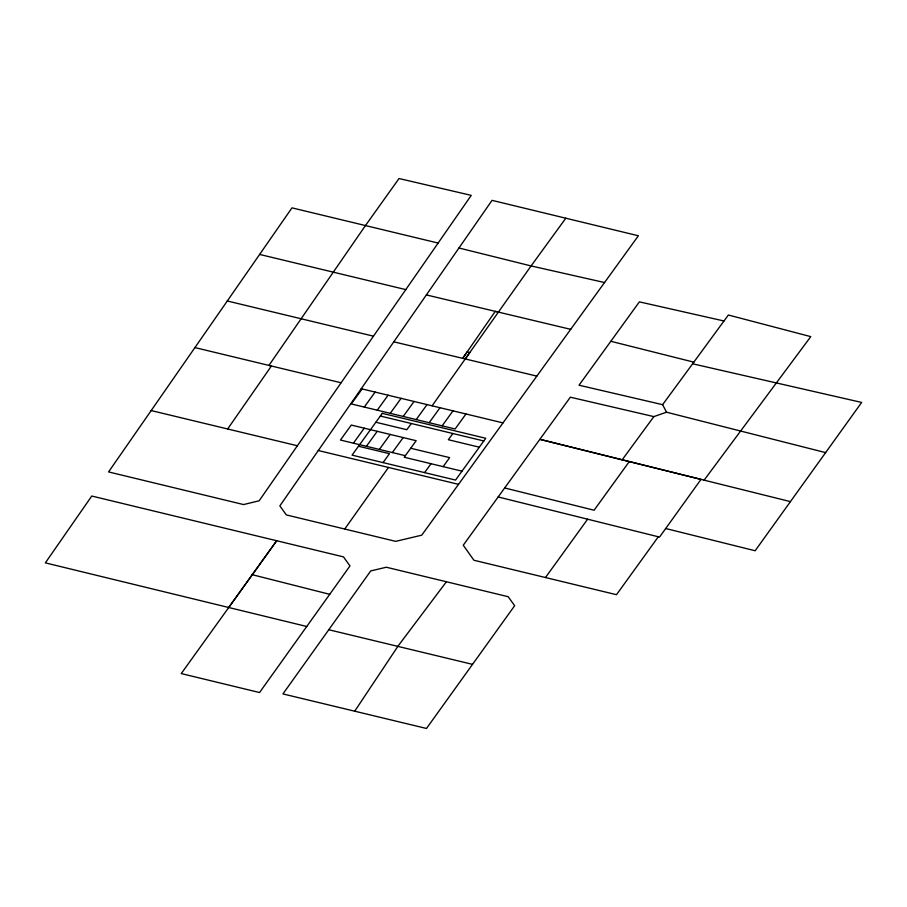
<?xml version="1.0" encoding="UTF-8"?>
<svg xmlns="http://www.w3.org/2000/svg" width="907" height="907" viewBox="0 0 907 907"><rect width="100%" height="100%" fill="white"/><g stroke="black" fill="none" stroke-linecap="round" stroke-linejoin="round"><path stroke-width="1.36" d="M354.716 711.19L398.162 645.92L446.414 581.761M438.138 243.053L291.975 207.862L108.568 471.923L243.552 504.564L259.153 500.789L471.243 195.368L399.035 178.532L365.453 225.571L268.937 365.408L341.111 382.777M227.646 428.988L271.408 366.009L194.937 347.585M318.312 450.518L492.048 200.356L638.381 235.775L421.755 535.175L395.69 541.354L286.329 514.915L279.844 505.891L318.312 450.518L458.557 484.349M465.28 358.957L469.769 352.551L467.105 351.927L462.695 358.333L495.279 311.362L570.707 329.332M432.095 405.814L531.083 265.932L565.809 218.224M344.728 529.019L388.457 467.445M329.729 594.323L349.977 565.911L343.492 556.887L91.777 496.038L45.35 562.862L306.736 626.488L329.729 594.323L252.305 574.709L181.253 673.572L259.549 692.54L306.736 626.488M328.776 629.741L370.714 570.945L386.303 567.226L508.203 596.715L514.654 605.717L426.483 728.468L282.939 693.923L328.776 629.741L472.513 664.355M252.305 574.709L276.692 540.742L228.723 607.486M704.104 480.166L810.767 336.633L728.366 315.012L692.608 363.786L861.65 402.436L755.146 550.753L665.715 528.52M362.131 388.956L351.292 403.944L455.133 428.966L465.971 413.977M364.274 407.073L375.113 392.085M353.413 443.172L364.251 428.183M377.255 410.202L388.094 395.214M366.394 446.301L377.233 431.313M390.237 413.331L401.075 398.343M379.375 449.43L390.214 434.442M403.218 416.449L414.057 401.461M383.037 462.593L389.477 453.693L358.503 446.233M411.313 423.501L406.824 429.714L375.849 422.243M392.346 452.559L403.184 437.571M416.2 419.578L427.038 404.59M429.17 422.707L440.008 407.719M442.151 425.837L452.99 410.848M424.578 472.604L431.018 463.704M452.854 433.512L448.353 439.725L479.327 447.196M443.149 466.629L449.645 457.638L410.712 448.251M825.642 452.627L666.532 412.209L653.856 416.608L570.344 397.198L463.25 545.22L473.908 560.243L616.499 594.697L658.312 536.785M666.532 412.209L662.609 404.669L579.017 385.214L639.378 301.861L723.99 320.987M545.481 577.532L587.611 519.212M498.136 496.957L659.548 537.08L700.998 479.384L629.265 461.584L594.096 510.233L504.666 487.955M622.191 459.792L653.856 416.608M662.609 404.669L693.844 362.154L610.853 341.293M604.561 282.542L531.083 265.932L458.953 247.996M426.369 294.922L498.374 312.099M393.819 341.826L536.853 376.122M259.629 254.425L405.803 289.616M227.283 300.988L373.457 336.168M361.201 388.729L502.988 422.9M380.339 416.03L483.816 440.972M405.327 455.688L340.431 440.042L351.27 425.054L416.166 440.7L404.205 457.241L461.98 471.175M151.174 410.565L297.349 445.756M790.439 501.616L539.869 439.328L629.265 461.584M382.289 413.343L352.063 455.133L455.541 480.075L485.767 438.285L382.289 413.343"/></g></svg>
